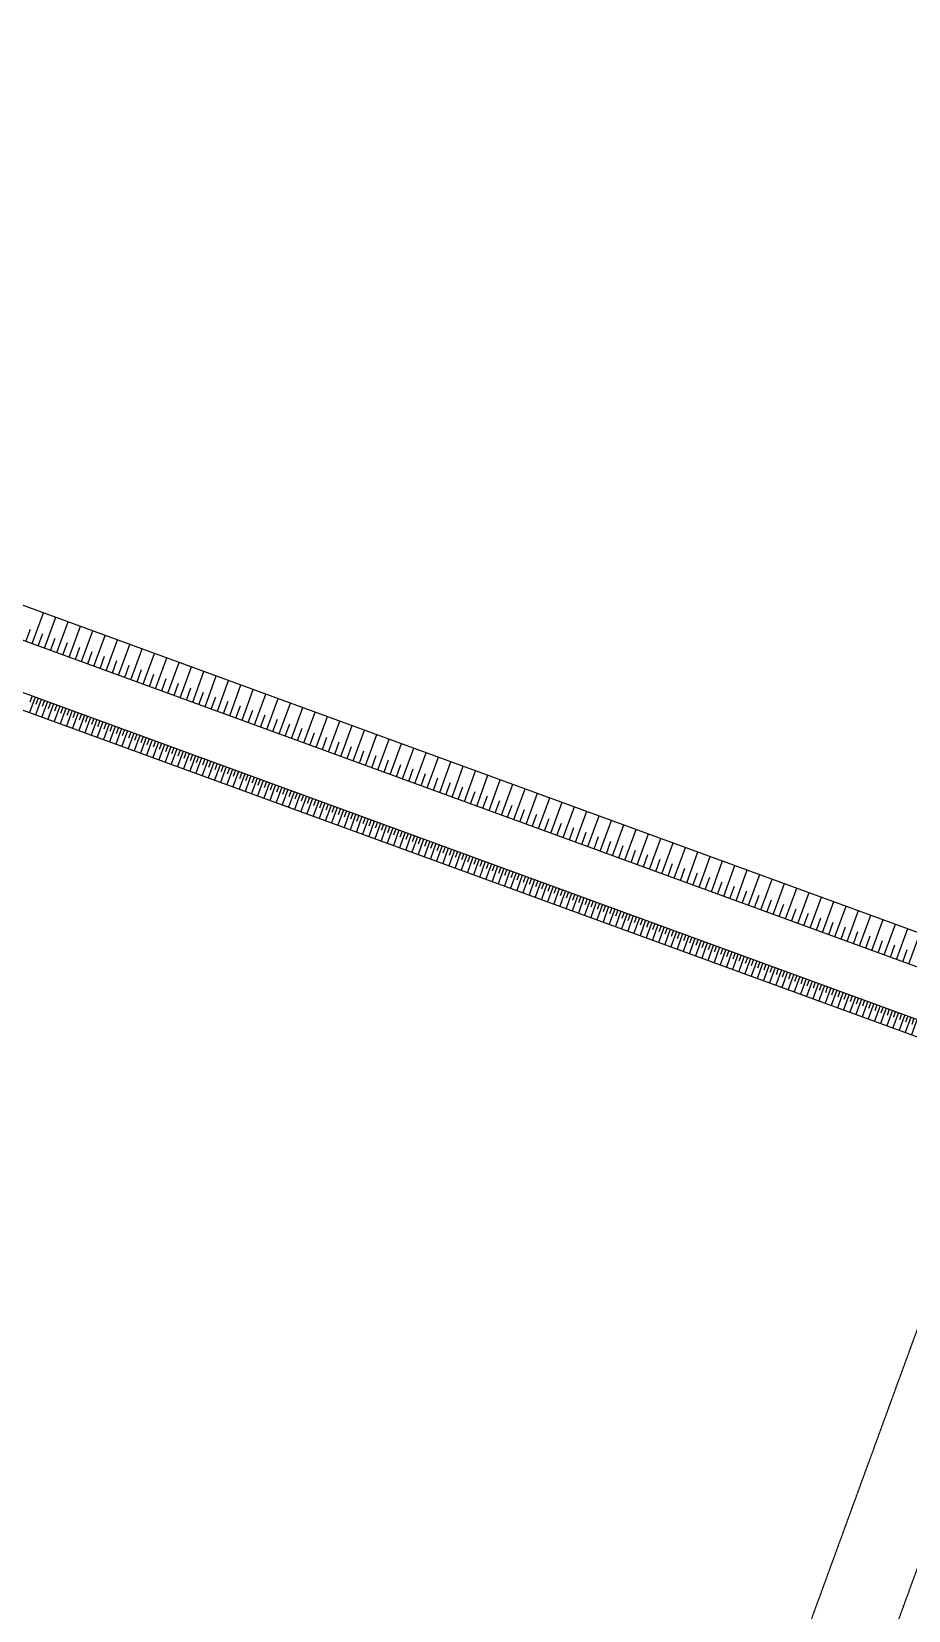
# Model space of a CAD drawing. Extents: x -111898 to 889894, y -2 to 1194865.
# Drawn here: x 633761 to 639106, y 1000651 to 1010276 of the extents above; entities that cross this region are included whole.
import ezdxf

# ---------------------------------------------------------------- set-up
doc = ezdxf.new("R2010")
doc.units = 0
doc.header["$LTSCALE"] = 10
doc.header["$MEASUREMENT"] = 0
doc.linetypes.add('10平面$0$DASH', pattern=[0.35, 0.25, -0.1])
doc.layers.get('Defpoints').update_dxf_attribs({"color": 210})
for name, color, linetype in [('0-WALL', 252, 'Continuous'), ('10平面$0$99平面图例外参$0$A-HATCH-2', 251, 'Continuous'), ('10平面$0$A-加建区域', 252, 'Continuous'), ('WALL', 252, 'Continuous')]:
    doc.layers.add(name, color=color, linetype=linetype)

# ---------------------------------------------------------------- blocks, each defined once
blk = doc.blocks.new('10平面$0$99平面图例外参$0$$LinePat$填挖边坡')
at = {"color": 0}
for p, q in [((0, 0), (0, -1500)), ((300, 0), (300, -600))]:
    blk.add_line(p, q, dxfattribs=at)
at = {"layer": 'Defpoints', "color": 0}
blk.add_point((600, 0), dxfattribs=at)

msp = doc.modelspace()

# ---------------------------------------------------------------- hatches: boundary and pattern name
at = {"layer": '0-WALL'}
h = msp.add_hatch(dxfattribs=at)
h.set_pattern_fill('草坪或沼泽', color=8, scale=400, angle=-0.200257)
h.set_pattern_definition([(359.79974, (-824318.4, 704905.5), (1605.5824, 1594.398), [240, -48, 64, -48, 240, -960]), (359.79974, (-824398.3, 704953.8), (1605.5824, 1594.398), [160, -120, 240, -120, 160, -800]), (359.79974, (-823836, 705591.9), (1605.5824, 1594.398), [200, -80, 200, -1120]), (359.79974, (-824634.9, 705914.7), (1605.5824, 1594.398), [80, -160, 80, -1280]), (89.79974, (-824474.9, 705914.1), (-1594.398, 1605.5824), [144, -1456]), (89.79974, (-823998.3, 704952.4), (-1594.398, 1605.5824), [160, -1440]), (89.79974, (-823596, 705591), (-1594.398, 1605.5824), [160, -1440]), (44.79974, (-823790.3, 704935.7), (5.5922, 1599.9902), [160, -2102.7417]), (134.79974, (-824206.3, 704937.2), (-1599.9902, 5.5922), [160, -2102.7417]), (63.23469, (-823838.3, 704943.9), (5.5922, 1599.99023), [160, -3417.7088]), (75.7635, (-823918.27, 704952.15), (5.59221, 1599.99023), [160, -6436.969]), (75.7635, (-823516.03, 705590.75), (5.59221, 1599.99023), [128, -6468.969]), (75.7635, (-824442.9, 705914), (5.59221, 1599.99023), [112, -6484.969]), (103.835987, (-824078.27, 704952.7), (5.59221, 1599.99023), [160, -6436.969]), (103.835987, (-823676.03, 705591.3), (5.59221, 1599.99023), [128, -6468.969]), (103.835987, (-824506.9, 705914.2), (5.59221, 1599.99023), [112, -6484.969]), (116.364795, (-824158.3, 704945), (5.5922, 1599.99023), [160, -3417.7069])])
edge = h.paths.add_edge_path()
edge.add_line((741503.08, 933538.38), (741712.87, 934018.57))
edge.add_line((741712.87, 934018.57), (745060.96, 941812.89))
edge.add_line((745060.96, 941812.89), (766890.86, 1001849.76))
edge.add_line((766890.86, 1001849.76), (760346.98, 1016169.02))
edge.add_line((760346.98, 1016169.02), (737579.78, 1026362.54))
edge.add_line((737579.78, 1026362.54), (720756.11, 1037729.77))
edge.add_line((720756.11, 1037729.77), (653654.65, 1067773.01))
edge.add_line((653654.65, 1067773.01), (467795.25, 820503.81))
edge.add_line((467795.25, 820503.81), (468143.58, 820404.89))
edge.add_line((468143.58, 820404.89), (647181.92, 1058601.18))
edge.add_line((647181.92, 1058601.18), (648464.56, 1058132.56))
edge.add_line((648464.56, 1058132.56), (650350.23, 1063296.8))
edge.add_line((650350.23, 1063296.8), (720796.15, 1037558.69))
edge.add_line((720796.15, 1037558.69), (718909.6, 1032395.07))
edge.add_line((718909.6, 1032395.07), (725484.49, 1029992.9))
edge.add_line((725484.49, 1029992.9), (726513.26, 1032808.65))
edge.add_line((726513.26, 1032808.65), (729331.07, 1031779.14))
edge.add_line((729331.07, 1031779.14), (728302.36, 1028963.46))
edge.add_line((728302.36, 1028963.46), (747084.56, 1022101.19))
edge.add_line((747084.56, 1022101.19), (755217.14, 1018452.95))
edge.add_arc((743028.5, 1006160.87), 17310.64, -14.619994, 45.242091, ccw=False)
edge.add_line((759778.64, 1001791.54), (760685.99, 1001458.08))
edge.add_line((760685.99, 1001458.08), (765094.65, 999847.31))
edge.add_line((765094.65, 999847.31), (740941.69, 933744.02))
edge.add_line((740941.69, 933744.02), (741503.08, 933538.38))
h = msp.add_hatch(dxfattribs=at)
h.set_pattern_fill('草坪或沼泽', color=8, scale=400, angle=-0.200257)
h.set_pattern_definition([(359.79974, (-824318.4, 704905.5), (1605.5824, 1594.398), [240, -48, 64, -48, 240, -960]), (359.79974, (-824398.3, 704953.8), (1605.5824, 1594.398), [160, -120, 240, -120, 160, -800]), (359.79974, (-823836, 705591.9), (1605.5824, 1594.398), [200, -80, 200, -1120]), (359.79974, (-824634.9, 705914.7), (1605.5824, 1594.398), [80, -160, 80, -1280]), (89.79974, (-824474.9, 705914.1), (-1594.398, 1605.5824), [144, -1456]), (89.79974, (-823998.3, 704952.4), (-1594.398, 1605.5824), [160, -1440]), (89.79974, (-823596, 705591), (-1594.398, 1605.5824), [160, -1440]), (44.79974, (-823790.3, 704935.7), (5.5922, 1599.9902), [160, -2102.7417]), (134.79974, (-824206.3, 704937.2), (-1599.9902, 5.5922), [160, -2102.7417]), (63.23469, (-823838.3, 704943.9), (5.5922, 1599.99023), [160, -3417.7088]), (75.7635, (-823918.27, 704952.15), (5.59221, 1599.99023), [160, -6436.969]), (75.7635, (-823516.03, 705590.75), (5.59221, 1599.99023), [128, -6468.969]), (75.7635, (-824442.9, 705914), (5.59221, 1599.99023), [112, -6484.969]), (103.835987, (-824078.27, 704952.7), (5.59221, 1599.99023), [160, -6436.969]), (103.835987, (-823676.03, 705591.3), (5.59221, 1599.99023), [128, -6468.969]), (103.835987, (-824506.9, 705914.2), (5.59221, 1599.99023), [112, -6484.969]), (116.364795, (-824158.3, 704945), (5.5922, 1599.99023), [160, -3417.7069])])
edge = h.paths.add_edge_path()
edge.add_line((603199.85, 981886.33), (605589.45, 988426.73))
edge.add_line((605589.45, 988426.73), (652393.87, 1048233.38))
edge.add_line((652393.87, 1048233.38), (660764.58, 1045175.06))
edge.add_line((660764.58, 1045175.06), (660781.63, 1045221.72))
edge.add_arc((658997.01, 1045873.74), 1900, -20.070288, 69.930039)
edge.add_line((659649.03, 1047658.36), (658395.23, 1048116.44))
edge.add_arc((654982.82, 1038180.77), 10505.34, 71.044954, 143.375781)
edge.add_line((646551.59, 1044447.88), (600318.87, 982938.92))
edge.add_line((600318.87, 982938.92), (603199.85, 981886.33))

# ---------------------------------------------------------------- linework, layer by layer
at = {"layer": '10平面$0$A-加建区域'}
for p, q in [((623503.94, 1010506.56), (640458.38, 1004312.08)), ((623115.18, 1010009.8), (640252.47, 1003748.52))]:
    msp.add_line(p, q, dxfattribs=at)
at = {"layer": 'WALL', "color": 8}
for p, q in [((623176.85, 1010413.13), (640389.74, 1004124.23)), ((622982.47, 1010164.75), (640286.79, 1003842.44))]:
    msp.add_line(p, q, dxfattribs=at)
at = {"layer": 'WALL', "color": 8, "linetype": '10平面$0$DASH'}
for p, q in [((624275.94, 961623.04), (639698.12, 1003833.94)), ((624745.58, 961451.46), (640167.76, 1003662.36))]:
    msp.add_line(p, q, dxfattribs=at)

# ---------------------------------------------------------------- block references
at = {"layer": '10平面$0$99平面图例外参$0$A-HATCH-2', "color": 8}
for p, xscale, yscale, zscale, rotation in [((633764.28, 1006544.91), 0.1335951653828406, 0.1333333333333333, 0.1333333333333333, 159.9297114354072), ((633839.57, 1006517.4), 0.1335951653828406, 0.1333333333333333, 0.1333333333333333, 159.9297114354072), ((633914.86, 1006489.89), 0.1335951653828406, 0.1333333333333333, 0.1333333333333333, 159.9297114354072), ((633990.15, 1006462.38), 0.1335951653828406, 0.1333333333333333, 0.1333333333333333, 159.9297114354072), ((634065.44, 1006434.88), 0.1335951653828406, 0.1333333333333333, 0.1333333333333333, 159.9297114354072), ((634140.73, 1006407.37), 0.1335951653828406, 0.1333333333333333, 0.1333333333333333, 159.9297114354072), ((634216.01, 1006379.86), 0.1335951653828406, 0.1333333333333333, 0.1333333333333333, 159.9297114354072), ((634291.3, 1006352.35), 0.1335951653828406, 0.1333333333333333, 0.1333333333333333, 159.9297114354072), ((634366.59, 1006324.84), 0.1335951653828406, 0.1333333333333333, 0.1333333333333333, 159.9297114354072), ((634441.88, 1006297.34), 0.1335951653828406, 0.1333333333333333, 0.1333333333333333, 159.9297114354072), ((634517.17, 1006269.83), 0.1335951653828406, 0.1333333333333333, 0.1333333333333333, 159.9297114354072), ((634592.46, 1006242.32), 0.1335951653828406, 0.1333333333333333, 0.1333333333333333, 159.9297114354072), ((634667.75, 1006214.81), 0.1335951653828406, 0.1333333333333333, 0.1333333333333333, 159.9297114354072), ((634743.04, 1006187.31), 0.1335951653828406, 0.1333333333333333, 0.1333333333333333, 159.9297114354072), ((634818.33, 1006159.8), 0.1335951653828406, 0.1333333333333333, 0.1333333333333333, 159.9297114354072), ((634893.62, 1006132.29), 0.1335951653828406, 0.1333333333333333, 0.1333333333333333, 159.9297114354072), ((634968.91, 1006104.78), 0.1335951653828406, 0.1333333333333333, 0.1333333333333333, 159.9297114354072), ((635044.2, 1006077.28), 0.1335951653828406, 0.1333333333333333, 0.1333333333333333, 159.9297114354072), ((635119.49, 1006049.77), 0.1335951653828406, 0.1333333333333333, 0.1333333333333333, 159.9297114354072), ((633782.44, 1006218.88), -0.06671371092303546, 0.06666666666666667, 0.06666666666666667, 339.929711433779), ((633820.04, 1006205.14), -0.06671371092303546, 0.06666666666666667, 0.06666666666666667, 339.929711433779), ((633857.63, 1006191.4), -0.06671371092303546, 0.06666666666666667, 0.06666666666666667, 339.929711433779), ((633895.23, 1006177.67), -0.06671371092303546, 0.06666666666666667, 0.06666666666666667, 339.929711433779), ((633932.83, 1006163.93), -0.06671371092303546, 0.06666666666666667, 0.06666666666666667, 339.929711433779), ((633970.43, 1006150.19), -0.06671371092303546, 0.06666666666666667, 0.06666666666666667, 339.929711433779), ((634008.02, 1006136.46), -0.06671371092303546, 0.06666666666666667, 0.06666666666666667, 339.929711433779), ((635194.78, 1006022.26), 0.1335951653828406, 0.1333333333333333, 0.1333333333333333, 159.9297114354072), ((635270.07, 1005994.75), 0.1335951653828406, 0.1333333333333333, 0.1333333333333333, 159.9297114354072), ((635345.36, 1005967.24), 0.1335951653828406, 0.1333333333333333, 0.1333333333333333, 159.9297114354072), ((635420.64, 1005939.74), 0.1335951653828406, 0.1333333333333333, 0.1333333333333333, 159.9297114354072), ((634045.62, 1006122.72), -0.06671371092303546, 0.06666666666666667, 0.06666666666666667, 339.929711433779), ((634083.22, 1006108.98), -0.06671371092303546, 0.06666666666666667, 0.06666666666666667, 339.929711433779), ((634120.81, 1006095.25), -0.06671371092303546, 0.06666666666666667, 0.06666666666666667, 339.929711433779), ((634158.41, 1006081.51), -0.06671371092303546, 0.06666666666666667, 0.06666666666666667, 339.929711433779), ((634196.01, 1006067.77), -0.06671371092303546, 0.06666666666666667, 0.06666666666666667, 339.929711433779), ((634233.61, 1006054.04), -0.06671371092303546, 0.06666666666666667, 0.06666666666666667, 339.929711433779), ((634271.2, 1006040.3), -0.06671371092303546, 0.06666666666666667, 0.06666666666666667, 339.929711433779), ((635495.93, 1005912.23), 0.1335951653828406, 0.1333333333333333, 0.1333333333333333, 159.9297114354072), ((635571.22, 1005884.72), 0.1335951653828406, 0.1333333333333333, 0.1333333333333333, 159.9297114354072), ((635646.51, 1005857.21), 0.1335951653828406, 0.1333333333333333, 0.1333333333333333, 159.9297114354072), ((634308.8, 1006026.56), -0.06671371092303546, 0.06666666666666667, 0.06666666666666667, 339.929711433779), ((634346.4, 1006012.83), -0.06671371092303546, 0.06666666666666667, 0.06666666666666667, 339.929711433779), ((634384, 1005999.09), -0.06671371092303546, 0.06666666666666667, 0.06666666666666667, 339.929711433779), ((634421.59, 1005985.35), -0.06671371092303546, 0.06666666666666667, 0.06666666666666667, 339.929711433779), ((634459.19, 1005971.62), -0.06671371092303546, 0.06666666666666667, 0.06666666666666667, 339.929711433779), ((634496.79, 1005957.88), -0.06671371092303546, 0.06666666666666667, 0.06666666666666667, 339.929711433779), ((634534.39, 1005944.14), -0.06671371092303546, 0.06666666666666667, 0.06666666666666667, 339.929711433779), ((635721.8, 1005829.71), 0.1335951653828406, 0.1333333333333333, 0.1333333333333333, 159.9297114354072), ((635797.09, 1005802.2), 0.1335951653828406, 0.1333333333333333, 0.1333333333333333, 159.9297114354072), ((635872.38, 1005774.69), 0.1335951653828406, 0.1333333333333333, 0.1333333333333333, 159.9297114354072), ((635947.67, 1005747.18), 0.1335951653828406, 0.1333333333333333, 0.1333333333333333, 159.9297114354072), ((634571.98, 1005930.41), -0.06671371092303546, 0.06666666666666667, 0.06666666666666667, 339.929711433779), ((634609.58, 1005916.67), -0.06671371092303546, 0.06666666666666667, 0.06666666666666667, 339.929711433779), ((634647.18, 1005902.93), -0.06671371092303546, 0.06666666666666667, 0.06666666666666667, 339.929711433779), ((634684.78, 1005889.2), -0.06671371092303546, 0.06666666666666667, 0.06666666666666667, 339.929711433779), ((634722.37, 1005875.46), -0.06671371092303546, 0.06666666666666667, 0.06666666666666667, 339.929711433779), ((634759.97, 1005861.72), -0.06671371092303546, 0.06666666666666667, 0.06666666666666667, 339.929711433779), ((634797.57, 1005847.99), -0.06671371092303546, 0.06666666666666667, 0.06666666666666667, 339.929711433779), ((636022.96, 1005719.67), 0.1335951653828406, 0.1333333333333333, 0.1333333333333333, 159.9297114354072), ((636098.25, 1005692.17), 0.1335951653828406, 0.1333333333333333, 0.1333333333333333, 159.9297114354072), ((636173.54, 1005664.66), 0.1335951653828406, 0.1333333333333333, 0.1333333333333333, 159.9297114354072), ((634835.17, 1005834.25), -0.06671371092303546, 0.06666666666666667, 0.06666666666666667, 339.929711433779), ((634872.76, 1005820.51), -0.06671371092303546, 0.06666666666666667, 0.06666666666666667, 339.929711433779), ((634910.36, 1005806.78), -0.06671371092303546, 0.06666666666666667, 0.06666666666666667, 339.929711433779), ((634947.96, 1005793.04), -0.06671371092303546, 0.06666666666666667, 0.06666666666666667, 339.929711433779), ((634985.56, 1005779.3), -0.06671371092303546, 0.06666666666666667, 0.06666666666666667, 339.929711433779), ((635023.15, 1005765.57), -0.06671371092303546, 0.06666666666666667, 0.06666666666666667, 339.929711433779), ((635060.75, 1005751.83), -0.06671371092303546, 0.06666666666666667, 0.06666666666666667, 339.929711433779), ((636248.83, 1005637.15), 0.1335951653828406, 0.1333333333333333, 0.1333333333333333, 159.9297114354072), ((636324.12, 1005609.64), 0.1335951653828406, 0.1333333333333333, 0.1333333333333333, 159.9297114354072), ((636399.41, 1005582.14), 0.1335951653828406, 0.1333333333333333, 0.1333333333333333, 159.9297114354072), ((636474.7, 1005554.63), 0.1335951653828406, 0.1333333333333333, 0.1333333333333333, 159.9297114354072), ((635098.35, 1005738.09), -0.06671371092303546, 0.06666666666666667, 0.06666666666666667, 339.929711433779), ((635135.94, 1005724.36), -0.06671371092303546, 0.06666666666666667, 0.06666666666666667, 339.929711433779), ((635173.54, 1005710.62), -0.06671371092303546, 0.06666666666666667, 0.06666666666666667, 339.929711433779), ((635211.14, 1005696.89), -0.06671371092303546, 0.06666666666666667, 0.06666666666666667, 339.929711433779), ((635248.74, 1005683.15), -0.06671371092303546, 0.06666666666666667, 0.06666666666666667, 339.929711433779), ((635286.33, 1005669.41), -0.06671371092303546, 0.06666666666666667, 0.06666666666666667, 339.929711433779), ((635323.93, 1005655.68), -0.06671371092303546, 0.06666666666666667, 0.06666666666666667, 339.929711433779), ((636549.98, 1005527.12), 0.1335951653828406, 0.1333333333333333, 0.1333333333333333, 159.9297114354072), ((636625.27, 1005499.61), 0.1335951653828406, 0.1333333333333333, 0.1333333333333333, 159.9297114354072), ((636700.56, 1005472.11), 0.1335951653828406, 0.1333333333333333, 0.1333333333333333, 159.9297114354072), ((635361.53, 1005641.94), -0.06671371092303546, 0.06666666666666667, 0.06666666666666667, 339.929711433779), ((635399.13, 1005628.2), -0.06671371092303546, 0.06666666666666667, 0.06666666666666667, 339.929711433779), ((635436.72, 1005614.47), -0.06671371092303546, 0.06666666666666667, 0.06666666666666667, 339.929711433779), ((635474.32, 1005600.73), -0.06671371092303546, 0.06666666666666667, 0.06666666666666667, 339.929711433779), ((635511.92, 1005586.99), -0.06671371092303546, 0.06666666666666667, 0.06666666666666667, 339.929711433779), ((635549.52, 1005573.26), -0.06671371092303546, 0.06666666666666667, 0.06666666666666667, 339.929711433779), ((635587.11, 1005559.52), -0.06671371092303546, 0.06666666666666667, 0.06666666666666667, 339.929711433779), ((636775.85, 1005444.6), 0.1335951653828406, 0.1333333333333333, 0.1333333333333333, 159.9297114354072), ((636851.14, 1005417.09), 0.1335951653828406, 0.1333333333333333, 0.1333333333333333, 159.9297114354072), ((636926.43, 1005389.58), 0.1335951653828406, 0.1333333333333333, 0.1333333333333333, 159.9297114354072), ((637001.72, 1005362.07), 0.1335951653828406, 0.1333333333333333, 0.1333333333333333, 159.9297114354072), ((635624.71, 1005545.78), -0.06671371092303546, 0.06666666666666667, 0.06666666666666667, 339.929711433779), ((635662.31, 1005532.05), -0.06671371092303546, 0.06666666666666667, 0.06666666666666667, 339.929711433779), ((635699.91, 1005518.31), -0.06671371092303546, 0.06666666666666667, 0.06666666666666667, 339.929711433779), ((635737.5, 1005504.57), -0.06671371092303546, 0.06666666666666667, 0.06666666666666667, 339.929711433779), ((635775.1, 1005490.84), -0.06671371092303546, 0.06666666666666667, 0.06666666666666667, 339.929711433779), ((635812.7, 1005477.1), -0.06671371092303546, 0.06666666666666667, 0.06666666666666667, 339.929711433779), ((635850.3, 1005463.36), -0.06671371092303546, 0.06666666666666667, 0.06666666666666667, 339.929711433779), ((637077.01, 1005334.57), 0.1335951653828406, 0.1333333333333333, 0.1333333333333333, 159.9297114354072), ((637152.3, 1005307.06), 0.1335951653828406, 0.1333333333333333, 0.1333333333333333, 159.9297114354072), ((637227.59, 1005279.55), 0.1335951653828406, 0.1333333333333333, 0.1333333333333333, 159.9297114354072), ((635887.89, 1005449.63), -0.06671371092303546, 0.06666666666666667, 0.06666666666666667, 339.929711433779), ((635925.49, 1005435.89), -0.06671371092303546, 0.06666666666666667, 0.06666666666666667, 339.929711433779), ((635963.09, 1005422.15), -0.06671371092303546, 0.06666666666666667, 0.06666666666666667, 339.929711433779), ((636000.69, 1005408.42), -0.06671371092303546, 0.06666666666666667, 0.06666666666666667, 339.929711433779), ((636038.28, 1005394.68), -0.06671371092303546, 0.06666666666666667, 0.06666666666666667, 339.929711433779), ((636075.88, 1005380.94), -0.06671371092303546, 0.06666666666666667, 0.06666666666666667, 339.929711433779), ((636113.48, 1005367.21), -0.06671371092303546, 0.06666666666666667, 0.06666666666666667, 339.929711433779), ((637302.88, 1005252.04), 0.1335951653828406, 0.1333333333333333, 0.1333333333333333, 159.9297114354072), ((637378.17, 1005224.54), 0.1335951653828406, 0.1333333333333333, 0.1333333333333333, 159.9297114354072), ((637453.46, 1005197.03), 0.1335951653828406, 0.1333333333333333, 0.1333333333333333, 159.9297114354072), ((637528.75, 1005169.52), 0.1335951653828406, 0.1333333333333333, 0.1333333333333333, 159.9297114354072), ((636151.07, 1005353.47), -0.06671371092303546, 0.06666666666666667, 0.06666666666666667, 339.929711433779), ((636188.67, 1005339.73), -0.06671371092303546, 0.06666666666666667, 0.06666666666666667, 339.929711433779), ((636226.27, 1005326), -0.06671371092303546, 0.06666666666666667, 0.06666666666666667, 339.929711433779), ((636263.87, 1005312.26), -0.06671371092303546, 0.06666666666666667, 0.06666666666666667, 339.929711433779), ((636301.46, 1005298.52), -0.06671371092303546, 0.06666666666666667, 0.06666666666666667, 339.929711433779), ((636339.06, 1005284.79), -0.06671371092303546, 0.06666666666666667, 0.06666666666666667, 339.929711433779), ((636376.66, 1005271.05), -0.06671371092303546, 0.06666666666666667, 0.06666666666666667, 339.929711433779), ((637604.04, 1005142.01), 0.1335951653828406, 0.1333333333333333, 0.1333333333333333, 159.9297114354072), ((637679.32, 1005114.5), 0.1335951653828406, 0.1333333333333333, 0.1333333333333333, 159.9297114354072), ((637754.61, 1005087), 0.1335951653828406, 0.1333333333333333, 0.1333333333333333, 159.9297114354072), ((636414.26, 1005257.31), -0.06671371092303546, 0.06666666666666667, 0.06666666666666667, 339.929711433779), ((636451.85, 1005243.58), -0.06671371092303546, 0.06666666666666667, 0.06666666666666667, 339.929711433779), ((636489.45, 1005229.84), -0.06671371092303546, 0.06666666666666667, 0.06666666666666667, 339.929711433779), ((636527.05, 1005216.1), -0.06671371092303546, 0.06666666666666667, 0.06666666666666667, 339.929711433779), ((636564.65, 1005202.37), -0.06671371092303546, 0.06666666666666667, 0.06666666666666667, 339.929711433779), ((636602.24, 1005188.63), -0.06671371092303546, 0.06666666666666667, 0.06666666666666667, 339.929711433779), ((636639.84, 1005174.89), -0.06671371092303546, 0.06666666666666667, 0.06666666666666667, 339.929711433779), ((637829.9, 1005059.49), 0.1335951653828406, 0.1333333333333333, 0.1333333333333333, 159.9297114354072), ((637905.19, 1005031.98), 0.1335951653828406, 0.1333333333333333, 0.1333333333333333, 159.9297114354072), ((637980.48, 1005004.47), 0.1335951653828406, 0.1333333333333333, 0.1333333333333333, 159.9297114354072), ((638055.77, 1004976.97), 0.1335951653828406, 0.1333333333333333, 0.1333333333333333, 159.9297114354072), ((636677.44, 1005161.16), -0.06671371092303546, 0.06666666666666667, 0.06666666666666667, 339.929711433779), ((636715.04, 1005147.42), -0.06671371092303546, 0.06666666666666667, 0.06666666666666667, 339.929711433779), ((636752.63, 1005133.68), -0.06671371092303546, 0.06666666666666667, 0.06666666666666667, 339.929711433779), ((636790.23, 1005119.95), -0.06671371092303546, 0.06666666666666667, 0.06666666666666667, 339.929711433779), ((636827.83, 1005106.21), -0.06671371092303546, 0.06666666666666667, 0.06666666666666667, 339.929711433779), ((636865.43, 1005092.47), -0.06671371092303546, 0.06666666666666667, 0.06666666666666667, 339.929711433779), ((636903.02, 1005078.74), -0.06671371092303546, 0.06666666666666667, 0.06666666666666667, 339.929711433779), ((638131.06, 1004949.46), 0.1335951653828406, 0.1333333333333333, 0.1333333333333333, 159.9297114354072), ((638206.35, 1004921.95), 0.1335951653828406, 0.1333333333333333, 0.1333333333333333, 159.9297114354072), ((638281.64, 1004894.44), 0.1335951653828406, 0.1333333333333333, 0.1333333333333333, 159.9297114354072), ((636940.62, 1005065), -0.06671371092303546, 0.06666666666666667, 0.06666666666666667, 339.929711433779), ((636978.22, 1005051.27), -0.06671371092303546, 0.06666666666666667, 0.06666666666666667, 339.929711433779), ((637015.82, 1005037.53), -0.06671371092303546, 0.06666666666666667, 0.06666666666666667, 339.929711433779), ((637053.41, 1005023.79), -0.06671371092303546, 0.06666666666666667, 0.06666666666666667, 339.929711433779), ((637091.01, 1005010.06), -0.06671371092303546, 0.06666666666666667, 0.06666666666666667, 339.929711433779), ((637128.61, 1004996.32), -0.06671371092303546, 0.06666666666666667, 0.06666666666666667, 339.929711433779), ((637166.2, 1004982.58), -0.06671371092303546, 0.06666666666666667, 0.06666666666666667, 339.929711433779), ((638356.93, 1004866.94), 0.1335951653828406, 0.1333333333333333, 0.1333333333333333, 159.9297114354072), ((638432.22, 1004839.43), 0.1335951653828406, 0.1333333333333333, 0.1333333333333333, 159.9297114354072), ((638507.51, 1004811.92), 0.1335951653828406, 0.1333333333333333, 0.1333333333333333, 159.9297114354072), ((638582.8, 1004784.41), 0.1335951653828406, 0.1333333333333333, 0.1333333333333333, 159.9297114354072), ((637203.8, 1004968.85), -0.06671371092303546, 0.06666666666666667, 0.06666666666666667, 339.929711433779), ((637241.4, 1004955.11), -0.06671371092303546, 0.06666666666666667, 0.06666666666666667, 339.929711433779), ((637279, 1004941.37), -0.06671371092303546, 0.06666666666666667, 0.06666666666666667, 339.929711433779), ((637316.59, 1004927.64), -0.06671371092303546, 0.06666666666666667, 0.06666666666666667, 339.929711433779), ((637354.19, 1004913.9), -0.06671371092303546, 0.06666666666666667, 0.06666666666666667, 339.929711433779), ((637391.79, 1004900.16), -0.06671371092303546, 0.06666666666666667, 0.06666666666666667, 339.929711433779), ((637429.39, 1004886.43), -0.06671371092303546, 0.06666666666666667, 0.06666666666666667, 339.929711433779), ((638658.09, 1004756.9), 0.1335951653828406, 0.1333333333333333, 0.1333333333333333, 159.9297114354072), ((638733.38, 1004729.4), 0.1335951653828406, 0.1333333333333333, 0.1333333333333333, 159.9297114354072), ((638808.67, 1004701.89), 0.1335951653828406, 0.1333333333333333, 0.1333333333333333, 159.9297114354072), ((637466.98, 1004872.69), -0.06671371092303546, 0.06666666666666667, 0.06666666666666667, 339.929711433779), ((637504.58, 1004858.95), -0.06671371092303546, 0.06666666666666667, 0.06666666666666667, 339.929711433779), ((637542.18, 1004845.22), -0.06671371092303546, 0.06666666666666667, 0.06666666666666667, 339.929711433779), ((637579.78, 1004831.48), -0.06671371092303546, 0.06666666666666667, 0.06666666666666667, 339.929711433779), ((637617.37, 1004817.74), -0.06671371092303546, 0.06666666666666667, 0.06666666666666667, 339.929711433779), ((637654.97, 1004804.01), -0.06671371092303546, 0.06666666666666667, 0.06666666666666667, 339.929711433779), ((637692.57, 1004790.27), -0.06671371092303546, 0.06666666666666667, 0.06666666666666667, 339.929711433779), ((638883.95, 1004674.38), 0.1335951653828406, 0.1333333333333333, 0.1333333333333333, 159.9297114354072), ((638959.24, 1004646.87), 0.1335951653828406, 0.1333333333333333, 0.1333333333333333, 159.9297114354072), ((639034.53, 1004619.37), 0.1335951653828406, 0.1333333333333333, 0.1333333333333333, 159.9297114354072), ((639109.82, 1004591.86), 0.1335951653828406, 0.1333333333333333, 0.1333333333333333, 159.9297114354072), ((637730.17, 1004776.53), -0.06671371092303546, 0.06666666666666667, 0.06666666666666667, 339.929711433779), ((637767.76, 1004762.8), -0.06671371092303546, 0.06666666666666667, 0.06666666666666667, 339.929711433779), ((637805.36, 1004749.06), -0.06671371092303546, 0.06666666666666667, 0.06666666666666667, 339.929711433779), ((637842.96, 1004735.32), -0.06671371092303546, 0.06666666666666667, 0.06666666666666667, 339.929711433779), ((637880.56, 1004721.59), -0.06671371092303546, 0.06666666666666667, 0.06666666666666667, 339.929711433779), ((637918.15, 1004707.85), -0.06671371092303546, 0.06666666666666667, 0.06666666666666667, 339.929711433779), ((637955.75, 1004694.11), -0.06671371092303546, 0.06666666666666667, 0.06666666666666667, 339.929711433779), ((637993.35, 1004680.38), -0.06671371092303546, 0.06666666666666667, 0.06666666666666667, 339.929711433779), ((638030.95, 1004666.64), -0.06671371092303546, 0.06666666666666667, 0.06666666666666667, 339.929711433779), ((638068.54, 1004652.9), -0.06671371092303546, 0.06666666666666667, 0.06666666666666667, 339.929711433779), ((638106.14, 1004639.17), -0.06671371092303546, 0.06666666666666667, 0.06666666666666667, 339.929711433779), ((638143.74, 1004625.43), -0.06671371092303546, 0.06666666666666667, 0.06666666666666667, 339.929711433779), ((638181.33, 1004611.69), -0.06671371092303546, 0.06666666666666667, 0.06666666666666667, 339.929711433779), ((638218.93, 1004597.96), -0.06671371092303546, 0.06666666666666667, 0.06666666666666667, 339.929711433779), ((638256.53, 1004584.22), -0.06671371092303546, 0.06666666666666667, 0.06666666666666667, 339.929711433779), ((638294.13, 1004570.48), -0.06671371092303546, 0.06666666666666667, 0.06666666666666667, 339.929711433779), ((638331.72, 1004556.75), -0.06671371092303546, 0.06666666666666667, 0.06666666666666667, 339.929711433779), ((638369.32, 1004543.01), -0.06671371092303546, 0.06666666666666667, 0.06666666666666667, 339.929711433779), ((638406.92, 1004529.27), -0.06671371092303546, 0.06666666666666667, 0.06666666666666667, 339.929711433779), ((638444.52, 1004515.54), -0.06671371092303546, 0.06666666666666667, 0.06666666666666667, 339.929711433779), ((638482.11, 1004501.8), -0.06671371092303546, 0.06666666666666667, 0.06666666666666667, 339.929711433779), ((638519.71, 1004488.06), -0.06671371092303546, 0.06666666666666667, 0.06666666666666667, 339.929711433779), ((638557.31, 1004474.33), -0.06671371092303546, 0.06666666666666667, 0.06666666666666667, 339.929711433779), ((638594.91, 1004460.59), -0.06671371092303546, 0.06666666666666667, 0.06666666666666667, 339.929711433779), ((638632.5, 1004446.86), -0.06671371092303546, 0.06666666666666667, 0.06666666666666667, 339.929711433779), ((638670.1, 1004433.12), -0.06671371092303546, 0.06666666666666667, 0.06666666666666667, 339.929711433779), ((638707.7, 1004419.38), -0.06671371092303546, 0.06666666666666667, 0.06666666666666667, 339.929711433779), ((638745.3, 1004405.65), -0.06671371092303546, 0.06666666666666667, 0.06666666666666667, 339.929711433779), ((638782.89, 1004391.91), -0.06671371092303546, 0.06666666666666667, 0.06666666666666667, 339.929711433779), ((638820.49, 1004378.17), -0.06671371092303546, 0.06666666666666667, 0.06666666666666667, 339.929711433779), ((638858.09, 1004364.44), -0.06671371092303546, 0.06666666666666667, 0.06666666666666667, 339.929711433779), ((638895.69, 1004350.7), -0.06671371092303546, 0.06666666666666667, 0.06666666666666667, 339.929711433779), ((638933.28, 1004336.96), -0.06671371092303546, 0.06666666666666667, 0.06666666666666667, 339.929711433779), ((638970.88, 1004323.23), -0.06671371092303546, 0.06666666666666667, 0.06666666666666667, 339.929711433779), ((639008.48, 1004309.49), -0.06671371092303546, 0.06666666666666667, 0.06666666666666667, 339.929711433779), ((639046.08, 1004295.75), -0.06671371092303546, 0.06666666666666667, 0.06666666666666667, 339.929711433779), ((639083.67, 1004282.02), -0.06671371092303546, 0.06666666666666667, 0.06666666666666667, 339.929711433779), ((639121.27, 1004268.28), -0.06671371092303546, 0.06666666666666667, 0.06666666666666667, 339.929711433779), ((639158.87, 1004254.54), -0.06671371092303546, 0.06666666666666667, 0.06666666666666667, 339.929711433779)]:
    msp.add_blockref('10平面$0$99平面图例外参$0$$LinePat$填挖边坡', p, dxfattribs=dict(at, xscale=xscale, yscale=yscale, zscale=zscale, rotation=rotation))

doc.saveas('drawing.dxf')
